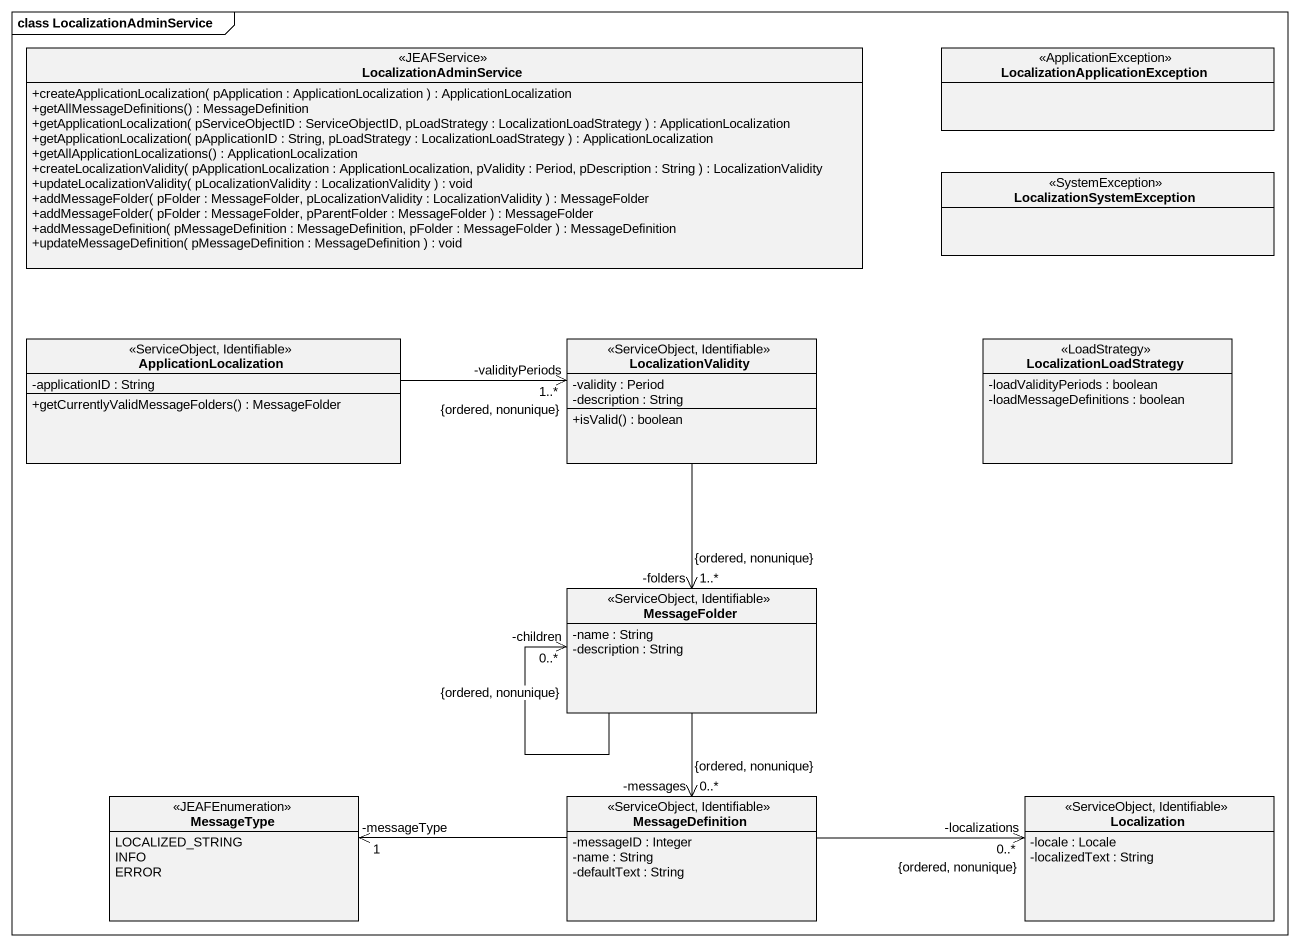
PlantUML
@startuml
mainframe class LocalizationAdminService
hide circle
hide empty members
skinparam classAttributeIconSize 0
interface LocalizationAdminService <<JEAFService>> {
  +createApplicationLocalization( pApplication : ApplicationLocalization ) : ApplicationLocalization
  +getAllMessageDefinitions() : MessageDefinition
  +getApplicationLocalization( pServiceObjectID : ServiceObjectID, pLoadStrategy : LocalizationLoadStrategy ) : ApplicationLocalization
  +getApplicationLocalization( pApplicationID : String, pLoadStrategy : LocalizationLoadStrategy ) : ApplicationLocalization
  +getAllApplicationLocalizations() : ApplicationLocalization
  +createLocalizationValidity( pApplicationLocalization : ApplicationLocalization, pValidity : Period, pDescription : String ) : LocalizationValidity
  +updateLocalizationValidity( pLocalizationValidity : LocalizationValidity ) : void
  +addMessageFolder( pFolder : MessageFolder, pLocalizationValidity : LocalizationValidity ) : MessageFolder
  +addMessageFolder( pFolder : MessageFolder, pParentFolder : MessageFolder ) : MessageFolder
  +addMessageDefinition( pMessageDefinition : MessageDefinition, pFolder : MessageFolder ) : MessageDefinition
  +updateMessageDefinition( pMessageDefinition : MessageDefinition ) : void
}
class "LocalizationApplicationException" as LocalizationApplicationExcep <<ApplicationException>>
class LocalizationSystemException <<SystemException>>
class ApplicationLocalization <<ServiceObject, Identifiable>> {
  -applicationID : String
  +getCurrentlyValidMessageFolders() : MessageFolder
}
class LocalizationValidity <<ServiceObject, Identifiable>> {
  -validity : Period
  -description : String
  +isValid() : boolean
}
class LocalizationLoadStrategy <<LoadStrategy>> {
  -loadValidityPeriods : boolean
  -loadMessageDefinitions : boolean
}
class MessageFolder <<ServiceObject, Identifiable>> {
  -name : String
  -description : String
}
enum MessageType <<JEAFEnumeration>> {
  LOCALIZED_STRING
  INFO
  ERROR
}
class MessageDefinition <<ServiceObject, Identifiable>> {
  -messageID : Integer
  -name : String
  -defaultText : String
}
class Localization <<ServiceObject, Identifiable>> {
  -locale : Locale
  -localizedText : String
}
ApplicationLocalization -right-> "-validityPeriods\n1..*\n{ordered, nonunique}" LocalizationValidity
LocalizationValidity --> "-folders\n1..*\n{ordered, nonunique}" MessageFolder
MessageFolder --> "-children\n0..*\n{ordered, nonunique}" MessageFolder
MessageFolder --> "0..*\n-messages\n{ordered, nonunique}" MessageDefinition
MessageDefinition -left-> "1\n-messageType" MessageType
MessageDefinition -right-> "-localizations\n0..*\n{ordered, nonunique}" Localization
@enduml
